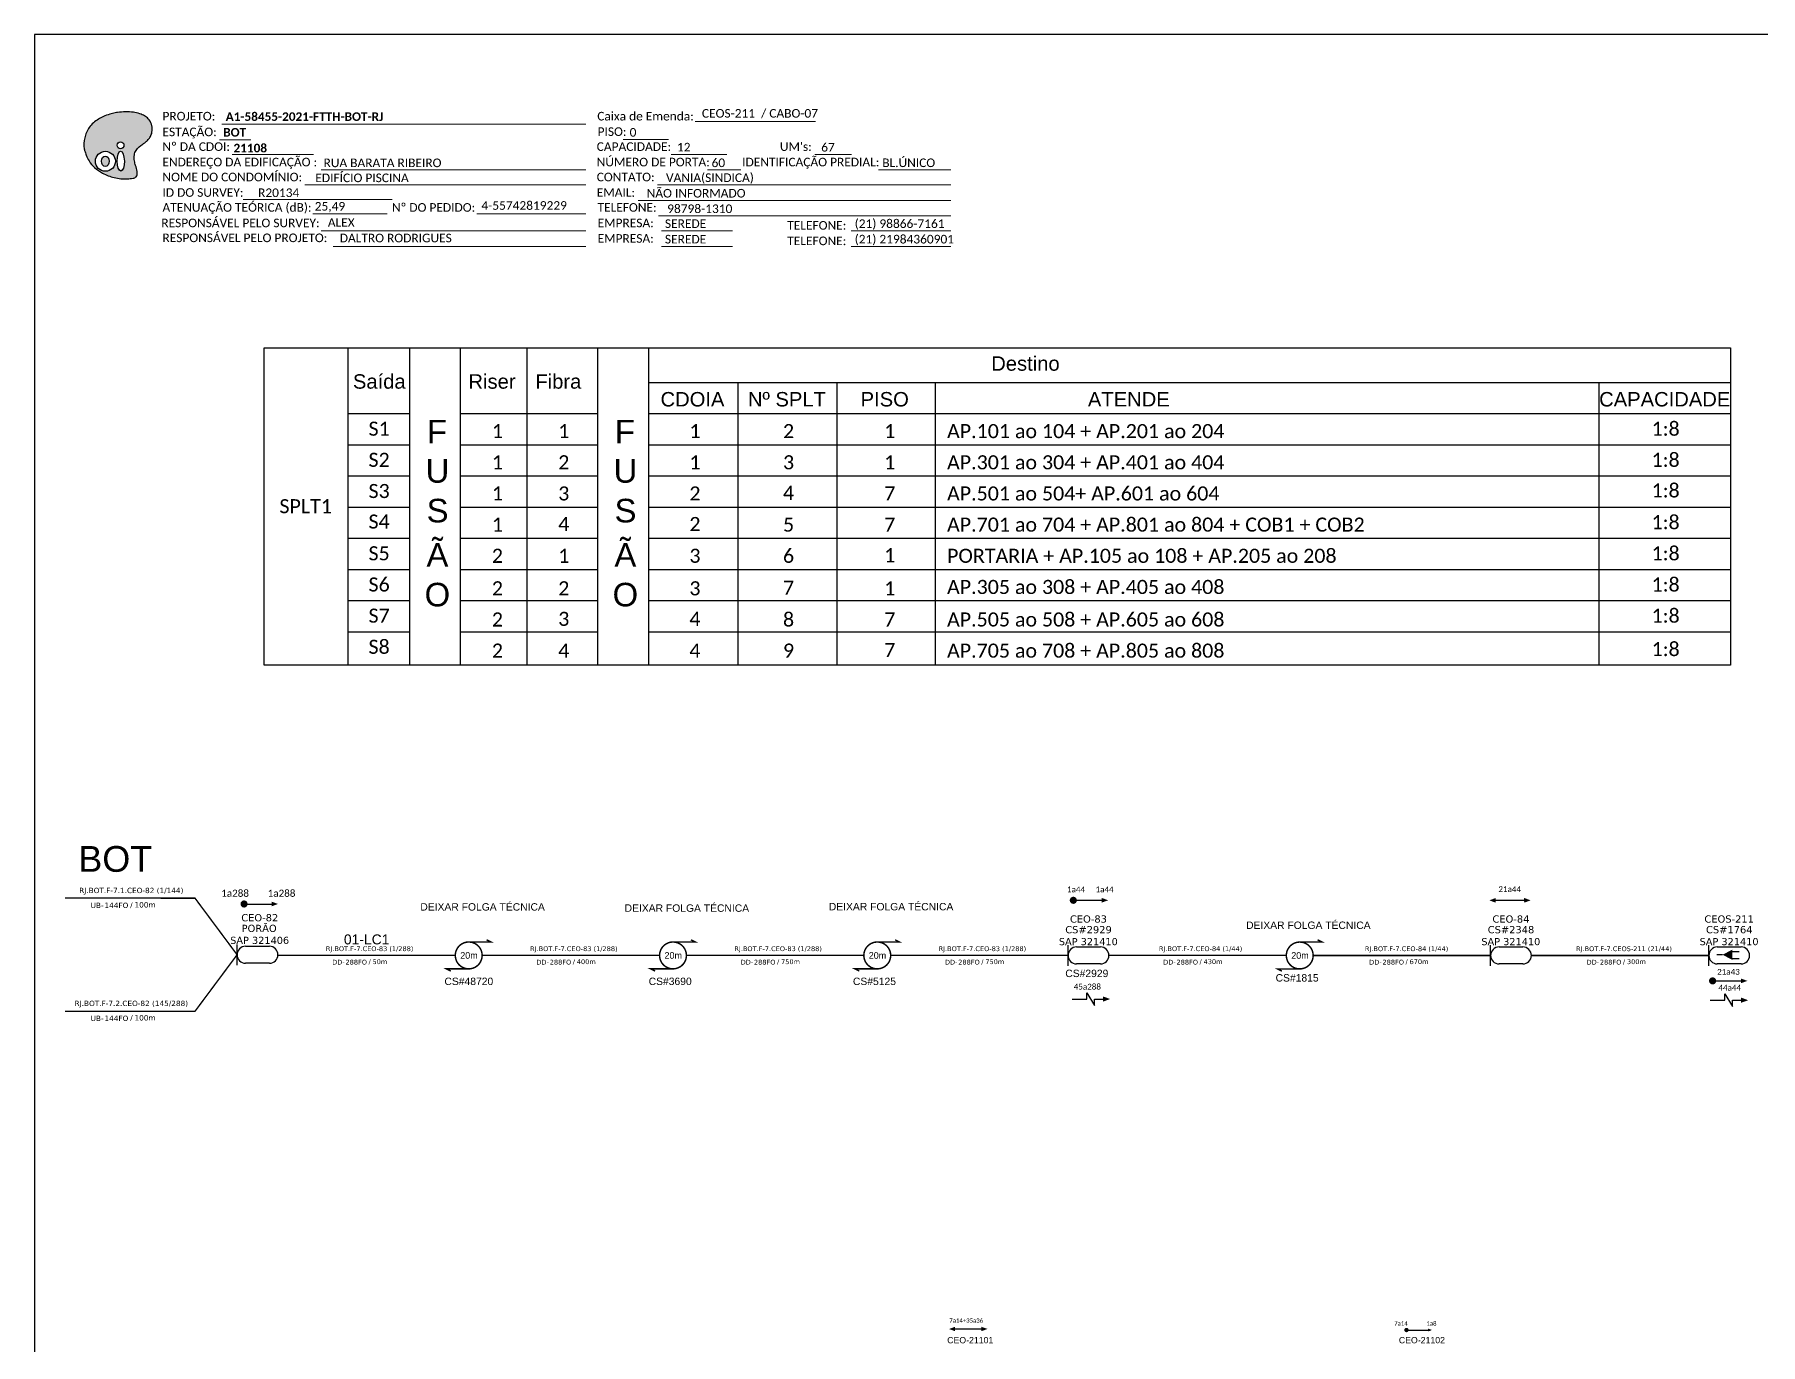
# Model space of a CAD drawing. Header units: metres. Extents: x -1286 to 1625, y -500 to 94.
# Drawn here: x -1286.1 to -925.8, y -179.2 to 94.2 of the extents above; entities that cross this region are included whole.
import ezdxf
from ezdxf.enums import TextEntityAlignment as Align

# ---------------------------------------------------------------- set-up
doc = ezdxf.new("R2010")
doc.units = ezdxf.units.M
doc.linetypes.add('ARILSUPP', pattern=[2.98, 1.42, -0.71, 0.14, -0.71])
for name, color, linetype, lineweight in [("20.0-LEGENDA DOS CDO'S", 1, 'Continuous', 0), ('20.2-CDO_POSTE', 1, 'Continuous', 5), ('40.1-ETIQUETAS', 1, 'Continuous', 20)]:
    doc.layers.add(name, color=color, linetype=linetype, lineweight=lineweight)
for name, color, linetype in [('20.4-CEO', 1, 'Continuous'), ('20.4-CEOS', 1, 'Continuous'), ('20.5-CABO AÉREO', 1, 'Continuous'), ('CEO', 1, 'Continuous'), ('LC1', 3, 'Continuous'), ('SETA', 7, 'Continuous')]:
    doc.layers.add(name, color=color, linetype=linetype)
doc.styles.add('ARIAL', font='arial.ttf')
doc.styles.add('siredit', font='verdana.ttf')
doc.styles.add('WMF-Calibri0', font='CALIBRI.TTF')
doc.styles.add('WMF-Calibri1', font='CALIBRIB.TTF')

# ---------------------------------------------------------------- blocks, each defined once
blk = doc.blocks.new('OI')
h = blk.add_hatch(color=40)
edge = h.paths.add_edge_path()
edge.add_spline(control_points=[(4.35, -0.67), (3.92, -0.99), (3.26, -1.5), (2.81, -2.59), (2.9, -3.5), (3.06, -4.27), (3.31, -4.85), (3.37, -5.39), (3.4, -5.88), (3.2, -6.4), (2.54, -6.61), (1.65, -6.63), (0.55, -6.67), (-0.56, -6.42), (-1.61, -6.14), (-2.77, -5.61), (-3.92, -4.77), (-4.89, -3.7), (-5.34, -2.65), (-5.6, -1.94), (-5.85, -0.96), (-5.71, 0.47), (-5.1, 2.02), (-4.14, 3.02), (-3.3, 3.61), (-2.37, 4.16), (-1.36, 4.44), (-0.56, 4.7), (0.79, 4.85), (2.24, 4.97), (3.79, 4.57), (4.67, 4.21), (5.44, 3.65), (5.76, 2.99), (6.03, 2.21), (6.01, 1.46), (5.72, 0.64), (5.31, 0.08), (4.88, -0.38), (4.51, -0.55), (4.35, -0.67)], knot_values=[0, 0, 0, 0, 1.60434, 2.417191, 3.427595, 4.282808, 4.776746, 5.304182, 5.888771, 6.258406, 6.858137, 7.79129, 8.986195, 10.124242, 11.187857, 12.242908, 13.953784, 15.414161, 16.515391, 17.349188, 17.675853, 19.552021, 21.515531, 22.568638, 23.63245, 24.621084, 25.782718, 26.745347, 27.142653, 29.870543, 31.004649, 31.921532, 32.709589, 33.801391, 34.042471, 35.192333, 35.971461, 36.628871, 37.254359, 37.836911, 37.836911, 37.836911, 37.836911], degree=3, periodic=0)
h.paths.add_polyline_path([(1.13, -0.87, -1), (-0.04, -0.87, -1)], flags=16)
edge = h.paths.add_edge_path(flags=16)
edge.add_ellipse((0.56, -3.59), major_axis=(-0.02, 1.71), ratio=0.361305, start_angle=0, end_angle=360)
h.paths.add_polyline_path([(-0.36, -3.62, -1), (-3.8, -3.62, -1)], flags=16)
edge = h.paths.add_edge_path(flags=0)
edge.add_ellipse((-2.08, -3.62), major_axis=(0, 0.885), ratio=0.758294, start_angle=0, end_angle=360)
at = {"color": 40}
for centre, radius in [((-2.08, -3.62), 1.72), ((0.54, -0.87), 0.587)]:
    blk.add_circle(centre, radius, dxfattribs=at)
blk.add_ellipse((-2.08, -3.62), major_axis=(0, 0.885), ratio=0.758294, start_param=-3.141592653589792, end_param=3.141592653589792, dxfattribs=at)
blk.add_ellipse((0.56, -3.59), major_axis=(-0.02, 1.71), ratio=0.361305, dxfattribs=at)
at = {"color": 40, "start_tangent": (-0.800898, -0.598801), "end_tangent": (-0.800898, -0.598801)}
blk.add_spline([(4.35, -0.67), (3.2, -1.78), (2.9, -2.54), (2.92, -3.55), (3.12, -4.38), (3.28, -4.85), (3.37, -5.37), (3.35, -5.95), (3.2, -6.29), (2.66, -6.55), (1.73, -6.63), (0.54, -6.62), (-0.58, -6.41), (-1.6, -6.11), (-2.56, -5.67), (-3.95, -4.67), (-4.89, -3.56), (-5.37, -2.56), (-5.64, -1.78), (-5.72, -1.46), (-5.63, 0.42), (-4.84, 2.22), (-4.13, 2.99), (-3.27, 3.62), (-2.4, 4.09), (-1.3, 4.47), (-0.37, 4.72), (0.02, 4.77), (2.75, 4.8), (3.85, 4.53), (4.69, 4.16), (5.31, 3.68), (5.85, 2.73), (5.93, 2.5), (5.94, 1.35), (5.67, 0.62), (5.29, 0.08), (4.84, -0.36), (4.35, -0.67)], degree=3, dxfattribs=at)
blk = doc.blocks.new('ETIQUETA_RS5F')
at = {"layer": '40.1-ETIQUETAS', "color": 0, "style": 'siredit'}
blk.add_text('/', height=1.5, dxfattribs=at).set_placement((1.58, -1.95), align=Align.MIDDLE_RIGHT)
for tag, p in [('ETIQUETA_R_PRIMARIA', (1.21, 4.1)), ('ETIQUETA_R_SECUNDARIA', (1.21, 2.1)), ('F_ATIVAS/F_MORTAS', (1.14, -4.24))]:
    blk.add_attdef(tag, text='', height=1.5, dxfattribs=at).set_placement(p, align=Align.MIDDLE_CENTER)
for tag, p in [('TIPO_CABO', (-6.58, -2.12)), ('CAP_CABO', (0.4, -2.09))]:
    blk.add_attdef(tag, text='', height=1.5, dxfattribs=at).set_placement(p, align=Align.MIDDLE_RIGHT)
blk.add_attdef('METROS', text='', height=1.5, dxfattribs=at).set_placement((2.14, -1.95), align=Align.MIDDLE_LEFT)
for tag, p in [('FUSÃO_1', (0.85, -8.39)), ('FUSÃO_2', (0.85, -10.6)), ('FUSÃO_3', (0.85, -12.93)), ('FUSÃO_4', (0.85, -15.14)), ('FUSÃO_5', (0.85, -17.16))]:
    blk.add_attdef(tag, text='', height=1.5, dxfattribs=at).set_placement(p, align=Align.CENTER)
blk = doc.blocks.new('CDOE-TEXTO PADRÃO')
at = {"layer": "20.0-LEGENDA DOS CDO'S", "color": 0, "style": 'ARIAL'}
for tag, p in [('CDO_N', (0.49, 7.39)), ('CORDOALHA', (0.5, 4.33)), ('SAP', (0.51, 1.67)), ('SPLITER_1', (0.59, -0.91)), ('SPLITER_2', (0.6, -3.55)), ('(XX-XX_F)S', (0.54, -8.29)), ('(XX-XX_L)S', (0.55, -10.83)), ('UMS', (0.55, -13.15))]:
    blk.add_attdef(tag, p, '', height=1.7, rotation=0.118, dxfattribs=at)
blk.add_attdef('FIBRAS_UTILIZADAS', text='', height=1.7, rotation=0.118, dxfattribs=at).set_placement((19.77, 7.43), align=Align.CENTER)

msp = doc.modelspace()

# ---------------------------------------------------------------- linework, layer by layer
for p, q in [((-1238.15, 28.82), (-932.02, 28.82)), ((-1238.15, -37.41), (-1238.15, 28.82)), ((-1220.68, 28.82), (-1220.68, -37.41)), ((-1207.77, 28.82), (-1207.77, -37.41)), ((-1197.16, -37.41), (-1197.16, 28.82)), ((-1183.3, 28.82), (-1183.3, -37.41)), ((-1168.53, 28.82), (-1168.53, -37.41)), ((-1157.91, 28.82), (-1157.91, -37.41)), ((-932.02, 28.82), (-932.02, -37.41)), ((-1157.91, 21.59), (-932.02, 21.59)), ((-1139.22, 21.59), (-1139.22, -37.41)), ((-1118.62, 21.59), (-1118.62, -37.41)), ((-1098.05, 21.59), (-1098.05, -37.41)), ((-959.53, 21.59), (-959.53, -37.41)), ((-1220.68, 15.09), (-1207.77, 15.09)), ((-1197.16, 15.09), (-1168.53, 15.09)), ((-1157.91, 15.09), (-932.02, 15.09)), ((-1220.68, 8.59), (-1207.77, 8.59)), ((-1197.16, 8.59), (-1168.53, 8.59)), ((-1157.91, 8.59), (-932.02, 8.59)), ((-1220.68, 2.08), (-1207.77, 2.08)), ((-1197.16, 2.08), (-1168.53, 2.08)), ((-1157.91, 2.08), (-932.02, 2.08)), ((-1220.68, -4.42), (-1207.77, -4.42)), ((-1197.16, -4.42), (-1168.53, -4.42)), ((-1157.91, -4.42), (-932.02, -4.42)), ((-1220.68, -10.93), (-1207.77, -10.93)), ((-1197.16, -10.93), (-1168.53, -10.93)), ((-1157.91, -10.93), (-932.02, -10.93)), ((-1220.68, -17.43), (-1207.77, -17.43)), ((-1197.16, -17.43), (-1168.53, -17.43)), ((-1157.91, -17.43), (-932.02, -17.43)), ((-1220.68, -23.93), (-1207.77, -23.93)), ((-1197.16, -23.93), (-1168.53, -23.93)), ((-1157.91, -23.93), (-932.02, -23.93)), ((-1220.68, -30.44), (-1207.77, -30.44)), ((-1197.16, -30.44), (-1168.53, -30.44)), ((-1157.91, -30.44), (-932.02, -30.44)), ((-932.02, -37.41), (-1238.15, -37.41))]:
    msp.add_line(p, q)
msp.add_lwpolyline([(-1286.07, -499.81), (-445.07, -499.81), (-445.07, 94.19), (-1286.07, 94.19)], close=True)
at = {"lineweight": 0}
for points in [[(-1148.15, 76.01), (-1123.01, 76.01)], [(-1247.47, 72.24), (-1240.92, 72.24)], [(-1246.96, 75.52), (-1170.98, 75.52)], [(-1163.19, 72.28), (-1153.71, 72.28)], [(-1244.81, 69.17), (-1227.84, 69.17)], [(-1153.14, 69.17), (-1141.52, 69.17)], [(-1123.2, 69.17), (-1115.53, 69.17)], [(-1226.24, 65.93), (-1170.98, 65.93)], [(-1145.56, 65.93), (-1138.61, 65.93)], [(-1109.86, 65.93), (-1094.82, 65.93)], [(-1223.75, 49.99), (-1170.98, 49.99)], [(-1155.17, 49.99), (-1140.37, 49.99)]]:
    msp.add_lwpolyline(points, dxfattribs=at)
at = {"color": 7, "lineweight": 0}
for points in [[(-1229.65, 62.82), (-1170.98, 62.82)], [(-1156.02, 62.82), (-1094.8, 62.82)], [(-1242.49, 59.75), (-1211.44, 59.75)], [(-1160.06, 59.58), (-1094.8, 59.58)], [(-1227.96, 56.79), (-1212.45, 56.79)], [(-1193.73, 56.79), (-1170.96, 56.79)], [(-1155.78, 56.34), (-1094.8, 56.34)], [(-1226.24, 53.23), (-1170.98, 53.23)], [(-1155.17, 53.23), (-1140.37, 53.23)], [(-1115.57, 53.23), (-1094.8, 53.23)], [(-1115.57, 49.99), (-1094.8, 49.99)]]:
    msp.add_lwpolyline(points, dxfattribs=at)
at = {"color": 7}
for points, const_width in [([(-1069.59, -86.49, 1), (-1068.85, -86.49, 1)], 0.741), ([(-1242.7, -87.26, 1), (-1241.96, -87.25, 1)], 0.741), ([(-1195.43, -95.19, 1.000012), (-1195.43, -100.79, 0.999978)], 0.311), ([(-1152.79, -95.19, 1.000012), (-1152.79, -100.79, 0.999978)], 0.311), ([(-1110.15, -95.19, 1.000012), (-1110.15, -100.79, 0.999978)], 0.311), ([(-1021.96, -95.2, 1.000012), (-1021.96, -100.8, 0.999978)], 0.311), ([(-936.15, -103.31, 1), (-935.41, -103.3, 1)], 0.741), ([(-999.91, -176.17, 1), (-999.46, -176.17, 1)], 0.452)]:
    msp.add_lwpolyline(points, format="xyb", close=True, dxfattribs=dict(at, const_width=const_width))
for points in [[(-1069.22, -86.49), (-1063.31, -86.49)], [(-981.03, -86.49), (-975.12, -86.49)], [(-935.78, -103.3), (-929.87, -103.3)], [(-1066.4, -107.11), (-1066.4, -105.79), (-1064.83, -108.41), (-1064.83, -107.11)], [(-933.21, -107.35), (-933.21, -106.04), (-931.64, -108.65), (-931.64, -107.35)], [(-1093.91, -175.95), (-1088.41, -175.95)]]:
    msp.add_lwpolyline(points, dxfattribs=at)
at = {"color": 7, "const_width": 0.292}
for points in [[(-1195.43, -95.19), (-1190.76, -95.19), (-1191.69, -94.73)], [(-1152.79, -95.19), (-1148.12, -95.19), (-1149.06, -94.73)], [(-1110.15, -95.19), (-1105.49, -95.19), (-1106.42, -94.73)], [(-1021.96, -95.2), (-1017.29, -95.2), (-1018.23, -94.73)], [(-1195.43, -100.79), (-1200.09, -100.79), (-1199.16, -101.26)], [(-1152.79, -100.79), (-1157.46, -100.79), (-1156.52, -101.26)], [(-1110.15, -100.79), (-1114.82, -100.79), (-1113.89, -101.26)], [(-1021.96, -100.8), (-1026.63, -100.8), (-1025.69, -101.26)]]:
    msp.add_lwpolyline(points, dxfattribs=at)
at = {"layer": '20.4-CEO', "color": 7}
for p, q in [((-1242, -96.08), (-1237.03, -96.08)), ((-1237.03, -99.62), (-1242, -99.62))]:
    msp.add_line(p, q, dxfattribs=at)
at = {"layer": '20.4-CEO', "color": 7, "const_width": 0.296}
for points in [[(-1279.7, -86.01), (-1252.57, -86.04), (-1243.78, -97.85)], [(-1279.7, -109.64), (-1252.57, -109.65), (-1243.78, -97.85)]]:
    msp.add_lwpolyline(points, dxfattribs=at)
at = {"layer": '20.4-CEO', "color": 7}
msp.add_lwpolyline([(-1243.78, -99.99), (-1243.78, -95.71)], dxfattribs=at)
for centre, start, end in [((-1242, -97.85), 90, 270), ((-1237.03, -97.85), 270, 90)]:
    msp.add_arc(centre, 1.77, start, end, dxfattribs=at)
at = {"layer": '20.4-CEOS', "color": 7}
for p, q in [((-1068.54, -96.22), (-1063.57, -96.22)), ((-980.35, -96.23), (-975.38, -96.23)), ((-934.79, -96.23), (-929.82, -96.23)), ((-1063.57, -99.77), (-1068.54, -99.77)), ((-975.38, -99.77), (-980.35, -99.77)), ((-929.82, -99.77), (-934.79, -99.77))]:
    msp.add_line(p, q, dxfattribs=at)
for points in [[(-1070.32, -100.13), (-1070.32, -95.86)], [(-982.12, -100.14), (-982.12, -95.86)], [(-936.57, -100.14), (-936.57, -95.86)], [(-931.73, -97.15), (-930.22, -97.15)], [(-933.69, -97.85), (-934.88, -97.85)], [(-931.73, -98.62), (-930.22, -98.62)]]:
    msp.add_lwpolyline(points, dxfattribs=at)
msp.add_lwpolyline([(-933.69, -97.85, 0, 2.19, 0), (-931.63, -97.85, 2.19, 2.19, 0)], format="xyseb", dxfattribs=at)
for centre, start, end in [((-1068.54, -97.99), 90, 270), ((-1063.57, -97.99), 270, 90), ((-980.35, -98), 90, 270), ((-975.38, -98), 270, 90), ((-934.79, -98), 90, 270), ((-929.82, -98), 270, 90)]:
    msp.add_arc(centre, 1.77, start, end, dxfattribs=at)
at = {"layer": '20.5-CABO AÉREO', "color": 7, "ltscale": 8, "const_width": 0.296}
for points in [[(-1235.26, -97.99), (-1198.23, -97.99)], [(-1192.63, -97.99), (-1155.59, -97.99)], [(-1149.99, -97.99), (-1112.95, -97.99)], [(-1107.35, -97.99), (-1070.32, -97.99)], [(-1061.8, -97.99), (-1024.76, -97.99)], [(-1019.16, -98), (-982.12, -98)], [(-973.6, -98), (-936.57, -98)]]:
    msp.add_lwpolyline(points, dxfattribs=at)
at = {"layer": 'SETA', "color": 7}
for points in [[(-1242.33, -87.26), (-1235.89, -87.26)], [(-1069.47, -107.11), (-1066.4, -107.11)], [(-1064.83, -107.11), (-1062.46, -107.11)], [(-936.28, -107.35), (-933.21, -107.35)], [(-931.64, -107.35), (-929.28, -107.35)], [(-999.69, -176.17), (-994.76, -176.17)]]:
    msp.add_lwpolyline(points, dxfattribs=at)
for points in [[(-1063.31, -85.99), (-1061.95, -86.48), (-1063.31, -86.98)], [(-981.03, -86.99), (-982.39, -86.5), (-981.03, -86)], [(-975.12, -86), (-973.76, -86.49), (-975.11, -86.99)], [(-1236.59, -86.76), (-1235.24, -87.25), (-1236.59, -87.75)], [(-929.87, -102.81), (-928.51, -103.3), (-929.87, -103.8)], [(-1063.03, -106.55), (-1061.53, -107.09), (-1063.03, -107.64)], [(-929.84, -106.79), (-928.35, -107.34), (-929.84, -107.88)], [(-1093.91, -176.41), (-1095.17, -175.96), (-1093.91, -175.49)], [(-1088.41, -175.49), (-1087.14, -175.94), (-1088.41, -176.41)], [(-995.19, -175.87), (-994.36, -176.16), (-995.19, -176.47)]]:
    msp.add_solid(points, dxfattribs=at)

# ---------------------------------------------------------------- block references
at = {"color": 7, "xscale": 1.213923925163967, "yscale": 1.213923925163967, "zscale": 1.213923925163967, "rotation": 0.1532896023949059}
msp.add_blockref('OI', (-1268.76, 72.14), dxfattribs=at)
at = {"layer": '20.2-CDO_POSTE', "color": 7}
ref = msp.add_blockref('CDOE-TEXTO PADRÃO', (-1095.64, -182.79), dxfattribs=dict(at, xscale=0.7685742320107577, yscale=0.7685742320107577, zscale=0.7685742320107577))
ref.add_attrib('CDO_N', 'CEO-21101', (-1095.55, -178.94), dxfattribs={"layer": "20.0-LEGENDA DOS CDO'S", "color": 0, "height": 1.306, "rotation": 0.118, "style": 'ARIAL'})
ref = msp.add_blockref('CDOE-TEXTO PADRÃO', (-1001.36, -182.79), dxfattribs=dict(at, xscale=0.7685742320107577, yscale=0.7685742320107577, zscale=0.7685742320107577))
ref.add_attrib('CDO_N', 'CEO-21102', (-1001.27, -178.94), dxfattribs={"layer": "20.0-LEGENDA DOS CDO'S", "color": 0, "height": 1.306, "rotation": 0.118, "style": 'ARIAL'})
at = {"layer": '40.1-ETIQUETAS', "color": 7}
ref = msp.add_blockref('ETIQUETA_RS5F', (-1266.75, -85.99), dxfattribs=dict(at, xscale=0.7407407407407407, yscale=0.7407407407407407, zscale=0.7407407407407407))
ref.add_attrib('ETIQUETA_R_SECUNDARIA', 'RJ.BOT.F-7.1.CEO-82 (1/144)', dxfattribs={"color": 0, "height": 1.1111, "style": 'siredit'}).set_placement((-1265.87, -84.43), align=Align.MIDDLE_CENTER)
ref.add_attrib('TIPO_CABO', 'UB-', dxfattribs={"color": 0, "height": 1.111, "style": 'siredit'}).set_placement((-1271.65, -87.55), align=Align.MIDDLE_RIGHT)
ref.add_attrib('CAP_CABO', '144FO', dxfattribs={"color": 0, "height": 1.111, "style": 'siredit'}).set_placement((-1266.48, -87.54), align=Align.MIDDLE_RIGHT)
ref.add_attrib('METROS', '100m', dxfattribs={"color": 0, "height": 1.111, "style": 'siredit'}).set_placement((-1265.19, -87.43), align=Align.MIDDLE_LEFT)
ref = msp.add_blockref('ETIQUETA_RS5F', (-1216.93, -97.99), dxfattribs=dict(at, xscale=0.6666666666666708, yscale=0.6666666666666708, zscale=0.6666666666666708))
ref.add_attrib('ETIQUETA_R_SECUNDARIA', 'RJ.BOT.F-7.CEO-83 (1/288)', dxfattribs={"color": 0, "height": 1, "style": 'siredit'}).set_placement((-1216.12, -96.59), align=Align.MIDDLE_CENTER)
ref.add_attrib('TIPO_CABO', 'DD-', dxfattribs={"color": 0, "height": 1, "style": 'siredit'}).set_placement((-1221.32, -99.4), align=Align.MIDDLE_RIGHT)
ref.add_attrib('CAP_CABO', '288FO', dxfattribs={"color": 0, "height": 1, "style": 'siredit'}).set_placement((-1216.67, -99.39), align=Align.MIDDLE_RIGHT)
ref.add_attrib('METROS', '50m', dxfattribs={"color": 0, "height": 1, "style": 'siredit'}).set_placement((-1215.51, -99.3), align=Align.MIDDLE_LEFT)
ref = msp.add_blockref('ETIQUETA_RS5F', (-1174.3, -97.99), dxfattribs=dict(at, xscale=0.6666666666666708, yscale=0.6666666666666708, zscale=0.6666666666666708))
ref.add_attrib('ETIQUETA_R_SECUNDARIA', 'RJ.BOT.F-7.CEO-83 (1/288)', dxfattribs={"color": 0, "height": 1, "style": 'siredit'}).set_placement((-1173.49, -96.59), align=Align.MIDDLE_CENTER)
ref.add_attrib('TIPO_CABO', 'DD-', dxfattribs={"color": 0, "height": 1, "style": 'siredit'}).set_placement((-1178.69, -99.4), align=Align.MIDDLE_RIGHT)
ref.add_attrib('CAP_CABO', '288FO', dxfattribs={"color": 0, "height": 1, "style": 'siredit'}).set_placement((-1174.03, -99.39), align=Align.MIDDLE_RIGHT)
ref.add_attrib('METROS', '400m', dxfattribs={"color": 0, "height": 1, "style": 'siredit'}).set_placement((-1172.87, -99.3), align=Align.MIDDLE_LEFT)
ref = msp.add_blockref('ETIQUETA_RS5F', (-1131.66, -97.99), dxfattribs=dict(at, xscale=0.6666666666666708, yscale=0.6666666666666708, zscale=0.6666666666666708))
ref.add_attrib('ETIQUETA_R_SECUNDARIA', 'RJ.BOT.F-7.CEO-83 (1/288)', dxfattribs={"color": 0, "height": 1, "style": 'siredit'}).set_placement((-1130.85, -96.59), align=Align.MIDDLE_CENTER)
ref.add_attrib('TIPO_CABO', 'DD-', dxfattribs={"color": 0, "height": 1, "style": 'siredit'}).set_placement((-1136.05, -99.4), align=Align.MIDDLE_RIGHT)
ref.add_attrib('CAP_CABO', '288FO', dxfattribs={"color": 0, "height": 1, "style": 'siredit'}).set_placement((-1131.4, -99.39), align=Align.MIDDLE_RIGHT)
ref.add_attrib('METROS', '750m', dxfattribs={"color": 0, "height": 1, "style": 'siredit'}).set_placement((-1130.23, -99.3), align=Align.MIDDLE_LEFT)
ref = msp.add_blockref('ETIQUETA_RS5F', (-1089.02, -97.99), dxfattribs=dict(at, xscale=0.6666666666666708, yscale=0.6666666666666708, zscale=0.6666666666666708))
ref.add_attrib('ETIQUETA_R_SECUNDARIA', 'RJ.BOT.F-7.CEO-83 (1/288)', dxfattribs={"color": 0, "height": 1, "style": 'siredit'}).set_placement((-1088.21, -96.59), align=Align.MIDDLE_CENTER)
ref.add_attrib('TIPO_CABO', 'DD-', dxfattribs={"color": 0, "height": 1, "style": 'siredit'}).set_placement((-1093.41, -99.4), align=Align.MIDDLE_RIGHT)
ref.add_attrib('CAP_CABO', '288FO', dxfattribs={"color": 0, "height": 1, "style": 'siredit'}).set_placement((-1088.76, -99.39), align=Align.MIDDLE_RIGHT)
ref.add_attrib('METROS', '750m', dxfattribs={"color": 0, "height": 1, "style": 'siredit'}).set_placement((-1087.59, -99.3), align=Align.MIDDLE_LEFT)
ref = msp.add_blockref('ETIQUETA_RS5F', (-1043.47, -97.99), dxfattribs=dict(at, xscale=0.6666666666666708, yscale=0.6666666666666708, zscale=0.6666666666666708))
ref.add_attrib('ETIQUETA_R_SECUNDARIA', 'RJ.BOT.F-7.CEO-84 (1/44)', dxfattribs={"color": 0, "height": 1, "style": 'siredit'}).set_placement((-1042.66, -96.59), align=Align.MIDDLE_CENTER)
ref.add_attrib('TIPO_CABO', 'DD-', dxfattribs={"color": 0, "height": 1, "style": 'siredit'}).set_placement((-1047.86, -99.4), align=Align.MIDDLE_RIGHT)
ref.add_attrib('CAP_CABO', '288FO', dxfattribs={"color": 0, "height": 1, "style": 'siredit'}).set_placement((-1043.2, -99.39), align=Align.MIDDLE_RIGHT)
ref.add_attrib('METROS', '430m', dxfattribs={"color": 0, "height": 1, "style": 'siredit'}).set_placement((-1042.04, -99.3), align=Align.MIDDLE_LEFT)
ref = msp.add_blockref('ETIQUETA_RS5F', (-1000.47, -98), dxfattribs=dict(at, xscale=0.6666666666666708, yscale=0.6666666666666708, zscale=0.6666666666666708))
ref.add_attrib('ETIQUETA_R_SECUNDARIA', 'RJ.BOT.F-7.CEO-84 (1/44)', dxfattribs={"color": 0, "height": 1, "style": 'siredit'}).set_placement((-999.66, -96.6), align=Align.MIDDLE_CENTER)
ref.add_attrib('TIPO_CABO', 'DD-', dxfattribs={"color": 0, "height": 1, "style": 'siredit'}).set_placement((-1004.86, -99.41), align=Align.MIDDLE_RIGHT)
ref.add_attrib('CAP_CABO', '288FO', dxfattribs={"color": 0, "height": 1, "style": 'siredit'}).set_placement((-1000.2, -99.39), align=Align.MIDDLE_RIGHT)
ref.add_attrib('METROS', '670m', dxfattribs={"color": 0, "height": 1, "style": 'siredit'}).set_placement((-999.04, -99.3), align=Align.MIDDLE_LEFT)
ref = msp.add_blockref('ETIQUETA_RS5F', (-955.09, -98), dxfattribs=dict(at, xscale=0.6666666666666708, yscale=0.6666666666666708, zscale=0.6666666666666708))
ref.add_attrib('ETIQUETA_R_SECUNDARIA', 'RJ.BOT.F-7.CEOS-211 (21/44)', dxfattribs={"color": 0, "height": 1, "style": 'siredit'}).set_placement((-954.28, -96.6), align=Align.MIDDLE_CENTER)
ref.add_attrib('TIPO_CABO', 'DD-', dxfattribs={"color": 0, "height": 1, "style": 'siredit'}).set_placement((-959.48, -99.41), align=Align.MIDDLE_RIGHT)
ref.add_attrib('CAP_CABO', '288FO', dxfattribs={"color": 0, "height": 1, "style": 'siredit'}).set_placement((-954.82, -99.39), align=Align.MIDDLE_RIGHT)
ref.add_attrib('METROS', '300m', dxfattribs={"color": 0, "height": 1, "style": 'siredit'}).set_placement((-953.66, -99.3), align=Align.MIDDLE_LEFT)
ref = msp.add_blockref('ETIQUETA_RS5F', (-1266.75, -109.56), dxfattribs=dict(at, xscale=0.7407407407407407, yscale=0.7407407407407407, zscale=0.7407407407407407))
ref.add_attrib('ETIQUETA_R_SECUNDARIA', 'RJ.BOT.F-7.2.CEO-82 (145/288)', dxfattribs={"color": 0, "height": 1.1111, "style": 'siredit'}).set_placement((-1265.87, -108), align=Align.MIDDLE_CENTER)
ref.add_attrib('TIPO_CABO', 'UB-', dxfattribs={"color": 0, "height": 1.111, "style": 'siredit'}).set_placement((-1271.65, -111.13), align=Align.MIDDLE_RIGHT)
ref.add_attrib('CAP_CABO', '144FO', dxfattribs={"color": 0, "height": 1.111, "style": 'siredit'}).set_placement((-1266.48, -111.11), align=Align.MIDDLE_RIGHT)
ref.add_attrib('METROS', '100m', dxfattribs={"color": 0, "height": 1.111, "style": 'siredit'}).set_placement((-1265.19, -111.01), align=Align.MIDDLE_LEFT)

# ---------------------------------------------------------------- texts
at = {"lineweight": 0, "style": 'WMF-Calibri0'}
for s, height, p in [('PROJETO:', 1.793, (-1259.36, 76.26)), ('Caixa de Emenda:', 1.7927, (-1168.6, 76.26)), ('ESTAÇÃO:', 1.793, (-1259.36, 72.98)), ('PISO:', 1.793, (-1168.53, 73.03)), ('Nº DA CDOI:', 1.7927, (-1259.36, 69.91)), ('ENDEREÇO DA EDIFICAÇÃO :', 1.7927, (-1259.36, 66.68)), ('CAPACIDADE:', 1.7927, (-1168.71, 69.91)), ('NÚMERO DE PORTA:', 1.7927, (-1168.71, 66.68)), ('IDENTIFICAÇÃO PREDIAL:', 1.7927, (-1138.34, 66.68)), ("UM's:", 1.793, (-1130.47, 69.91)), ('EMPRESA:', 1.793, (-1168.53, 50.74))]:
    msp.add_text(s, height=height, dxfattribs=at).set_placement(p)
for s, height, style, p in [('A1-58455-2021-FTTH-BOT-RJ', 1.7927, 'WMF-Calibri1', (-1246.16, 76.17)), ('CEOS-211  / CABO-07', 1.7927, 'WMF-Calibri0', (-1146.75, 76.85)), ('BOT', 1.793, 'WMF-Calibri1', (-1246.68, 72.89)), ('0', 1.79, 'WMF-Calibri0', (-1161.84, 72.88)), ('12', 1.793, 'WMF-Calibri0', (-1151.96, 69.79)), ('67', 1.793, 'WMF-Calibri0', (-1121.85, 69.77)), ('BL.ÚNICO', 1.793, 'WMF-Calibri0', (-1109.1, 66.53)), ('RUA BARATA RIBEIRO', 1.7927, 'WMF-Calibri0', (-1225.73, 66.52)), ('60', 1.793, 'WMF-Calibri0', (-1144.74, 66.53)), ('DALTRO RODRIGUES', 1.7927, 'WMF-Calibri0', (-1222.35, 50.83)), ('SEREDE', 1.793, 'WMF-Calibri0', (-1154.47, 50.59))]:
    msp.add_text(s, height=height, dxfattribs=dict(style=style)).set_placement(p)
at = {"style": 'WMF-Calibri1'}
msp.add_text('21108', height=1.793, dxfattribs=at).set_placement((-1241.03, 69.6), align=Align.CENTER)
at = {"color": 7, "lineweight": 0, "style": 'WMF-Calibri0'}
for s, height, p in [('NOME DO CONDOMÍNIO:', 1.7927, (-1259.36, 63.56)), ('CONTATO:', 1.793, (-1168.71, 63.56)), ('ID DO SURVEY:', 1.7927, (-1259.36, 60.33)), ('EMAIL:', 1.793, (-1168.71, 60.33)), ('ATENUAÇÃO TEÓRICA (dB):', 1.7927, (-1259.36, 57.21)), ('Nº DO PEDIDO:', 1.7927, (-1211.44, 57.21)), ('TELEFONE:', 1.793, (-1168.53, 57.21)), ('RESPONSÁVEL PELO SURVEY:', 1.7927, (-1259.6, 53.98)), ('EMPRESA:', 1.793, (-1168.53, 53.98)), ('TELEFONE:', 1.793, (-1128.93, 53.47)), ('RESPONSÁVEL PELO PROJETO:', 1.7927, (-1259.36, 50.87)), ('TELEFONE:', 1.793, (-1128.93, 50.24))]:
    msp.add_text(s, height=height, dxfattribs=at).set_placement(p)
at = {"color": 7}
for s, height, style, p in [('EDIFÍCIO PISCINA', 1.7927, 'WMF-Calibri0', (-1227.45, 63.39)), ('VANIA(SINDICA)', 1.7927, 'WMF-Calibri0', (-1154.25, 63.42)), ('R20134', 1.793, 'WMF-Calibri0', (-1239.4, 60.28)), ('NÃO INFORMADO', 1.7927, 'WMF-Calibri0', (-1158.28, 60.18)), ('25,49', 1.793, 'WMF-Calibri0', (-1227.58, 57.45)), ('4-55742819229', 1.7927, 'WMF-Calibri0', (-1192.78, 57.62)), ('98798-1310', 1.793, 'WMF-Calibri0', (-1154, 56.94)), ('ALEX', 1.793, 'WMF-Calibri0', (-1224.84, 54.07)), ('SEREDE', 1.793, 'WMF-Calibri0', (-1154.47, 53.83)), ('(21) 98866-7161', 1.7927, 'WMF-Calibri0', (-1114.86, 53.83)), ('(21) 21984360901', 1.7927, 'WMF-Calibri0', (-1114.86, 50.59)), ('1', 2.94, 'WMF-Calibri0', (-1190.6, 9.96)), ('1', 2.94, 'WMF-Calibri0', (-1176.75, 9.96)), ('1', 2.94, 'WMF-Calibri0', (-1149.37, 9.96)), ('2', 2.94, 'WMF-Calibri0', (-1129.83, 9.96)), ('1', 2.94, 'WMF-Calibri0', (-1108.71, 9.96)), ('AP.101 ao 104 + AP.201 ao 204', 2.938, 'WMF-Calibri0', (-1095.58, 9.96)), ('1', 2.94, 'WMF-Calibri0', (-1190.6, 3.45)), ('2', 2.94, 'WMF-Calibri0', (-1176.75, 3.45)), ('1', 2.94, 'WMF-Calibri0', (-1149.37, 3.45)), ('3', 2.94, 'WMF-Calibri0', (-1129.83, 3.45)), ('1', 2.94, 'WMF-Calibri0', (-1108.71, 3.45)), ('AP.301 ao 304 + AP.401 ao 404', 2.938, 'WMF-Calibri0', (-1095.58, 3.45)), ('4', 2.94, 'WMF-Calibri0', (-1129.83, -2.92)), ('AP.501 ao 504+ AP.601 ao 604 ', 2.938, 'WMF-Calibri0', (-1095.58, -3.05)), ('1', 2.94, 'WMF-Calibri0', (-1190.6, -3.05)), ('3', 2.94, 'WMF-Calibri0', (-1176.75, -3.05)), ('2', 2.94, 'WMF-Calibri0', (-1149.37, -3.05)), ('7', 2.94, 'WMF-Calibri0', (-1108.71, -3.05)), ('1', 2.94, 'WMF-Calibri0', (-1190.6, -9.55)), ('4', 2.94, 'WMF-Calibri0', (-1176.75, -9.43)), ('2', 2.94, 'WMF-Calibri0', (-1149.37, -9.43)), ('5', 2.94, 'WMF-Calibri0', (-1129.83, -9.55)), ('7', 2.94, 'WMF-Calibri0', (-1108.71, -9.55)), ('AP.701 ao 704 + AP.801 ao 804 + COB1 + COB2', 2.938, 'WMF-Calibri0', (-1095.58, -9.55)), ('2', 2.94, 'WMF-Calibri0', (-1190.6, -16.06)), ('1', 2.94, 'WMF-Calibri0', (-1176.75, -16.06)), ('3', 2.94, 'WMF-Calibri0', (-1149.37, -16.06)), ('6', 2.94, 'WMF-Calibri0', (-1129.83, -16.06)), ('1', 2.94, 'WMF-Calibri0', (-1108.71, -15.93)), ('PORTARIA + AP.105 ao 108 + AP.205 ao 208', 2.938, 'WMF-Calibri0', (-1095.58, -16.06)), ('2', 2.94, 'WMF-Calibri0', (-1190.6, -22.85)), ('2', 2.94, 'WMF-Calibri0', (-1176.75, -22.85)), ('3', 2.94, 'WMF-Calibri0', (-1149.37, -22.85)), ('7', 2.94, 'WMF-Calibri0', (-1129.83, -22.72)), ('1', 2.94, 'WMF-Calibri0', (-1108.71, -22.85)), ('AP.305 ao 308 + AP.405 ao 408', 2.938, 'WMF-Calibri0', (-1095.58, -22.56)), ('2', 2.94, 'WMF-Calibri0', (-1190.6, -29.35)), ('3', 2.94, 'WMF-Calibri0', (-1176.75, -29.22)), ('4', 2.94, 'WMF-Calibri0', (-1149.37, -29.22)), ('8', 2.94, 'WMF-Calibri0', (-1129.83, -29.35)), ('7', 2.94, 'WMF-Calibri0', (-1108.71, -29.35)), ('AP.505 ao 508 + AP.605 ao 608', 2.938, 'WMF-Calibri0', (-1095.58, -29.35)), ('2', 2.94, 'WMF-Calibri0', (-1190.6, -35.85)), ('4', 2.94, 'WMF-Calibri0', (-1176.75, -35.85)), ('4', 2.94, 'WMF-Calibri0', (-1149.37, -35.85)), ('9', 2.94, 'WMF-Calibri0', (-1129.83, -35.85)), ('7', 2.94, 'WMF-Calibri0', (-1108.71, -35.73)), ('AP.705 ao 708 + AP.805 ao 808', 2.938, 'WMF-Calibri0', (-1095.58, -35.85)), ('BOT', 5.376, 'ARIAL', (-1276.93, -80.54))]:
    msp.add_text(s, height=height, dxfattribs=dict(at, style=style)).set_placement(p)
at = {"style": 'ARIAL'}
for s, p in [('Destino', (-1079.22, 25.54)), ('Saída', (-1214.1, 21.79)), ('Riser', (-1190.57, 21.79)), ('Fibra', (-1176.72, 21.79)), ('CDOIA', (-1148.72, 18.08)), ('Nº SPLT', (-1129.01, 18.08)), ('PISO', (-1108.59, 18.08)), ('ATENDE', (-1057.64, 18.08)), ('CAPACIDADE', (-945.77, 18.08))]:
    msp.add_text(s, height=3.015, dxfattribs=at).set_placement(p, align=Align.MIDDLE_CENTER)
at = {"linetype": 'Continuous', "style": 'ARIAL'}
for s, p in [('F', (-1204.18, 8.86)), ('F', (-1164.94, 8.86)), ('U', (-1204.43, 0.66)), ('U', (-1165.19, 0.66)), ('S', (-1204.22, -7.62)), ('S', (-1164.99, -7.62)), ('Ã', (-1204.25, -16.87)), ('Ã', (-1165.02, -16.87)), ('O', (-1204.64, -25.15)), ('O', (-1165.4, -25.15))]:
    msp.add_text(s, height=4.92, dxfattribs=at).set_placement(p)
at = {"color": 7, "style": 'ARIAL'}
for s, height, p in [('DEIXAR FOLGA TÉCNICA', 1.5433, (-1205.53, -88.63)), ('DEIXAR FOLGA TÉCNICA', 1.5433, (-1162.89, -88.88)), ('DEIXAR FOLGA TÉCNICA', 1.5433, (-1120.26, -88.58)), ('DEIXAR FOLGA TÉCNICA', 1.5433, (-1033.16, -92.46)), ('CS#48720', 1.543, (-1200.5, -104.17)), ('CS#3690', 1.543, (-1157.87, -104.17)), ('CS#5125', 1.543, (-1115.23, -104.17)), ('CS#2929', 1.543, (-1070.9, -102.51)), ('CS#1815', 1.543, (-1027, -103.44))]:
    msp.add_text(s, height=height, rotation=359.9867, dxfattribs=at).set_placement(p)
at = {"color": 7}
for p in [(-1197.2, -98.69), (-1154.56, -98.69), (-1111.93, -98.69), (-1023.73, -98.7)]:
    msp.add_text('20m', height=1.4, dxfattribs=at).set_placement(p)
at = {"color": 7, "attachment_point": 5, "rotation": 359.9166}
for s, insert, char_height, width in [('{\\fCalibri|b0|i0|c0|p34;\\C256;1a288}', (-1244.2, -85.02), 1.4815, 109.3657), ('{\\fCalibri|b0|i0|c0|p34;\\C256;1a288}', (-1234.5, -85.02), 1.4815, 109.3657), ('{\\fCalibri|b0|i0|c0|p34;\\C256;7a14+35a36}', (-1091.58, -174.19), 0.9043, 66.7534)]:
    msp.add_mtext(s, dxfattribs=dict(at, insert=insert, char_height=char_height, width=width))
at = {"color": 5, "char_height": 0.9043, "width": 66.7534, "attachment_point": 5, "rotation": 359.9166}
for s, insert in [('{\\fCalibri|b0|i0|c0|p34;\\C256;7a14}', (-1000.83, -174.8)), ('{\\fCalibri|b0|i0|c0|p34;\\C256;1a8}', (-994.46, -174.8))]:
    msp.add_mtext(s, dxfattribs=dict(at, insert=insert))
at = {"color": 7, "lineweight": 0, "style": 'WMF-Calibri0', "flags": 8}
for tag, p, s in [('S1', (-1216.35, 10.47), 'S1'), ('1:8', (-948.52, 10.47), '1:8'), ('S2', (-1216.35, 3.97), 'S2'), ('1:8', (-948.52, 3.97), '1:8'), ('S3', (-1216.35, -2.54), 'S3'), ('1:8', (-948.52, -2.41), '1:8'), ('SPLT1', (-1234.94, -5.71), 'XX'), ('S4', (-1216.35, -8.91), 'S4'), ('1:8', (-948.52, -9.04), '1:8'), ('S5', (-1216.35, -15.54), 'S5'), ('1:8', (-948.52, -15.54), '1:8'), ('S6', (-1216.35, -22.05), 'S6'), ('1:8', (-948.52, -22.05), '1:8'), ('S7', (-1216.35, -28.55), 'S7'), ('1:8', (-948.52, -28.55), '1:8'), ('S8', (-1216.35, -35.05), 'S8'), ('1:8', (-948.52, -35.52), '1:8')]:
    msp.add_attdef(tag, p, s, height=2.938, dxfattribs=at)
at = {"layer": '20.4-CEO', "color": 7, "style": 'siredit'}
for s, height, p in [('CEO-82', 1.502, (-1239.05, -90.12)), ('PORÃO', 1.502, (-1239.18, -92.34)), ('          SAP 321406', 1.4815, (-1242.3, -94.84))]:
    msp.add_text(s, height=height, dxfattribs=at).set_placement(p, align=Align.MIDDLE_CENTER)
at = {"layer": '20.4-CEOS', "color": 7, "style": 'siredit'}
for s, height, p in [('CS#2929', 1.502, (-1066.05, -92.61)), ('CS#2348', 1.502, (-977.86, -92.61)), ('CS#1764', 1.502, (-932.3, -92.61)), ('SAP 321410', 1.481, (-1066.09, -95.11)), ('SAP 321410', 1.481, (-977.9, -95.11)), ('SAP 321410', 1.481, (-932.34, -95.11))]:
    msp.add_text(s, height=height, dxfattribs=at).set_placement(p, align=Align.MIDDLE_CENTER)
at = {"layer": '40.1-ETIQUETAS', "color": 7, "char_height": 1.2096, "width": 20.6627, "attachment_point": 5, "style": 'ARIAL'}
for s, insert in [('{\\fCalibri|b0|i0|c0|p34;1a44}', (-1068.66, -84.22)), ('{\\fCalibri|b0|i0|c0|p34;1a44}', (-1062.7, -84.22)), ('{\\fCalibri|b0|i0|c0|p34;21a44}', (-978.13, -84.16)), ('{\\fCalibri|b0|i0|c0|p34;21a43}', (-932.47, -101.42)), ('{\\fCalibri|b0|i0|c0|p34;45a288}', (-1066.3, -104.52)), ('{\\fCalibri|b0|i0|c0|p34;44a44}', (-932.21, -104.74))]:
    msp.add_mtext(s, dxfattribs=dict(at, insert=insert))
at = {"layer": 'CEO', "color": 7, "style": 'siredit'}
for s, p in [('CEO-83', (-1066.07, -90.39)), ('CEO-84', (-977.88, -90.39)), ('CEOS-211', (-932.32, -90.39))]:
    msp.add_text(s, height=1.502, dxfattribs=at).set_placement(p, align=Align.MIDDLE_CENTER)
at = {"layer": 'LC1', "color": 7, "linetype": 'ARILSUPP', "style": 'ARIAL'}
msp.add_text('01-LC1', height=2.074, dxfattribs=at).set_placement((-1216.73, -94.65), align=Align.MIDDLE_CENTER)

doc.saveas('drawing.dxf')
